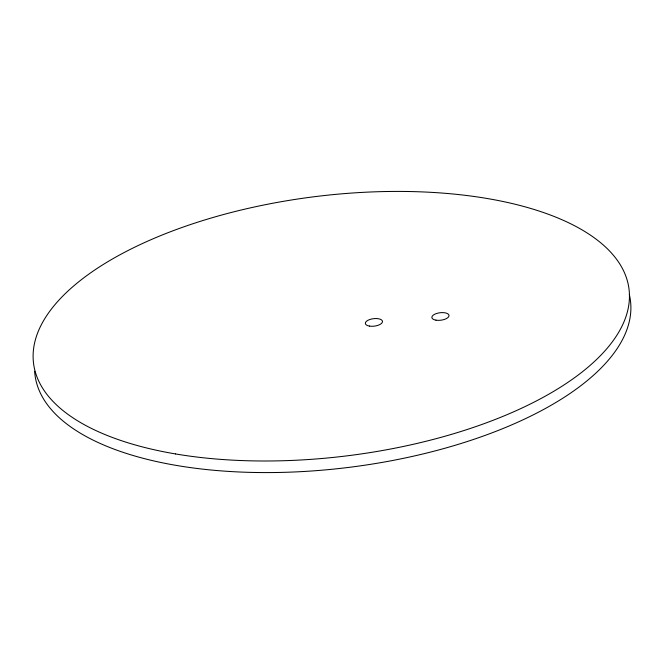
<?xml version="1.0" encoding="UTF-8"?>
<svg xmlns="http://www.w3.org/2000/svg" width="664" height="664" viewBox="0 0 664 664"><rect width="100%" height="100%" fill="white"/><g stroke="black" fill="none" stroke-linecap="round" stroke-linejoin="round"><path stroke-width="1" d="M629.331 294.476A300.045 130.592 -7.1 0 1 351.937 466.991A300.045 130.592 -7.1 0 1 34.644 371.259M175.495 453.935A300.045 130.592 -7.1 0 0 629.356 299.638A300.045 130.592 -7.1 0 0 188.983 225.054A300.045 130.592 -7.1 0 0 175.495 453.935M435.957 320.156A8.64 3.76 -7.1 0 0 449.022 315.715A8.64 3.76 -7.1 0 0 436.348 313.566A8.64 3.76 -7.1 0 0 435.957 320.156M369.433 326.09A8.64 3.76 -7.1 0 0 382.497 321.642A8.64 3.76 -7.1 0 0 369.815 319.5A8.64 3.76 -7.1 0 0 369.433 326.09"/></g></svg>
